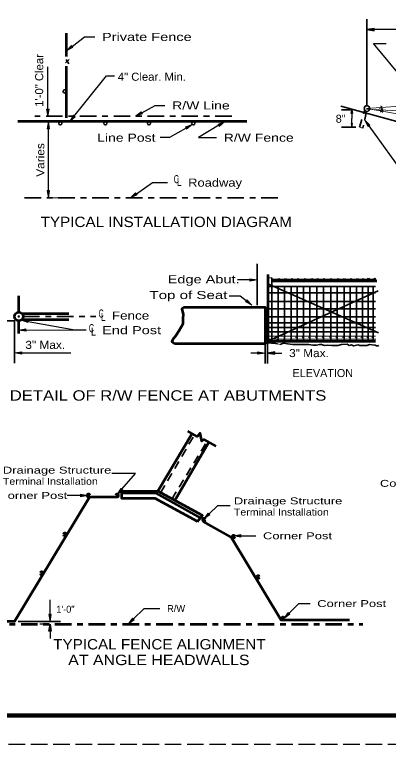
# Model space of a CAD drawing. Extents: x 35.7 to 71, y 36.4 to 58.4.
# Drawn here: x 49.74 to 56.24, y 36.43 to 49.11 of the extents above; entities that cross this region are included whole.
import ezdxf

# ---------------------------------------------------------------- set-up
doc = ezdxf.new("R2010")
doc.units = 0
doc.header["$LTSCALE"] = 0.048
for name, pattern in [('LONG_DASH_SHORT_DASH', [9.9, 6, -1.2, 1.5, -1.2]), ('LONG_DASHED', [7.5, 6, -1.5]), ('MEDIUM_DASHED', [4.5, 3, -1.5])]:
    doc.linetypes.add(name, pattern=pattern)
for name, color, linetype, lineweight in [('1', 7, 'Continuous', 35), ('2', 7, 'MEDIUM_DASHED', 35), ('3', 7, 'Continuous', 13), ('5', 7, 'Continuous', 25), ('6', 7, 'LONG_DASH_SHORT_DASH', 35)]:
    doc.layers.add(name, color=color, linetype=linetype, lineweight=lineweight)

msp = doc.modelspace()

# ---------------------------------------------------------------- hatches: boundary and pattern name
at = {"layer": '1'}
for points in [[(55.99508, 48.8245), (55.99508, 48.86608), (55.87008, 48.84533), (55.87008, 48.84533)], [(55.61742, 47.38883), (55.59658, 47.38883), (55.60692, 47.45133), (55.60692, 47.45133)], [(50.35233, 47.1235), (50.31067, 47.1235), (50.3315, 47.2485), (50.3315, 47.2485)], [(55.61742, 47.2125), (55.59658, 47.2125), (55.60692, 47.15), (55.60692, 47.15)], [(50.35233, 46.04917), (50.31067, 46.04917), (50.3315, 45.92417), (50.3315, 45.92417)], [(49.86892, 43.20883), (49.86892, 43.2505), (49.74392, 43.22967), (49.74392, 43.22967)], [(53.97383, 43.20608), (53.97383, 43.24775), (54.09883, 43.22692), (54.09883, 43.22692)], [(54.2675, 43.20608), (54.2675, 43.24775), (54.1425, 43.22692), (54.1425, 43.22692)], [(50.3825, 38.68792), (50.34083, 38.68792), (50.36167, 38.56292), (50.36167, 38.56292)], [(50.3825, 38.3945), (50.34083, 38.3945), (50.36167, 38.5195), (50.36167, 38.5195)]]:
    msp.add_hatch(color=256, dxfattribs=at).paths.add_polyline_path(points)
at = {"layer": '3'}
for points in [[(50.75758, 48.53517), (50.73192, 48.56808), (50.64625, 48.47467), (50.64625, 48.47467)], [(50.34333, 47.46492), (50.30167, 47.46492), (50.3225, 47.33992), (50.3225, 47.33992)], [(51.96683, 47.38233), (51.94658, 47.41875), (51.84742, 47.33992), (51.84742, 47.33992)], [(50.7985, 47.33267), (50.76608, 47.35883), (50.70375, 47.2485), (50.70375, 47.2485)], [(52.71475, 47.1545), (52.73558, 47.11842), (52.83342, 47.19892), (52.83342, 47.19892)], [(53.28167, 47.20117), (53.30333, 47.16558), (53.39917, 47.2485), (53.39917, 47.2485)], [(55.88658, 47.16433), (55.92042, 47.18858), (55.83067, 47.278), (55.83067, 47.278)], [(51.87267, 45.9775), (51.84908, 46.01192), (51.75767, 45.92417), (51.75767, 45.92417)], [(53.83442, 44.51933), (53.83442, 44.47767), (53.95942, 44.4985), (53.95942, 44.4985)], [(53.78183, 44.15183), (53.75658, 44.11858), (53.86875, 44.05958), (53.86875, 44.05958)], [(49.97417, 43.75675), (49.9815, 43.79775), (49.85483, 43.79925), (49.85483, 43.79925)], [(49.94242, 43.60567), (49.94225, 43.6475), (49.81725, 43.62567), (49.81725, 43.62567)], [(51.62383, 40.84783), (51.59233, 40.87517), (51.526, 40.76725), (51.526, 40.76725)], [(50.88975, 40.77342), (50.88975, 40.73175), (51.01475, 40.75258), (51.01475, 40.75258)], [(53.1395, 40.41792), (53.11067, 40.448), (53.03492, 40.34642), (53.03492, 40.34642)], [(53.67558, 40.03158), (53.67558, 40.07325), (53.55058, 40.05242), (53.55058, 40.05242)], [(54.52767, 38.68867), (54.49817, 38.71808), (54.42467, 38.61483), (54.42467, 38.61483)], [(51.82242, 38.591), (51.79358, 38.62108), (51.71775, 38.5195), (51.71775, 38.5195)]]:
    msp.add_hatch(color=256, dxfattribs=at).paths.add_polyline_path(points)

# ---------------------------------------------------------------- linework, layer by layer
at = {"layer": '1'}
for p, q in [((55.87017, 47.53767), (55.87017, 49.02533)), ((50.69025, 48.32408), (50.6275, 48.26767)), ((50.68583, 48.2535), (50.64092, 48.32408)), ((59.72675, 46.33942), (55.41683, 47.51442)), ((55.58567, 47.45133), (55.427, 47.45133)), ((55.67708, 47.15), (55.427, 47.15)), ((53.95942, 44.05958), (53.95942, 44.77533)), ((54.21825, 44.53225), (54.21825, 43.45325)), ((54.14967, 44.43058), (56.07092, 43.57833)), ((54.14967, 44.38317), (56.02183, 44.38317)), ((54.32442, 44.38317), (54.32442, 43.45325)), ((54.43667, 44.38317), (54.43667, 43.45325)), ((54.55525, 44.38317), (54.55525, 43.45325)), ((54.65517, 44.38317), (54.65517, 43.45325)), ((54.76742, 44.38317), (54.76742, 43.45325)), ((54.87975, 44.38317), (54.87975, 43.45325)), ((54.99833, 44.38317), (54.99833, 43.45325)), ((55.11692, 44.38317), (55.11692, 43.45325)), ((55.24175, 44.38317), (55.24175, 43.45325)), ((55.35408, 44.38317), (55.35408, 43.45325)), ((55.47267, 44.38317), (55.47267, 43.45325)), ((55.57875, 44.38317), (55.57875, 43.45325)), ((55.69108, 44.38317), (55.69108, 43.45325)), ((55.79092, 44.38317), (55.79092, 43.45325)), ((55.89075, 44.38317), (55.89075, 43.45325)), ((55.97808, 44.38317), (55.97808, 43.45325)), ((54.14967, 43.43358), (56.064, 44.30992)), ((54.14967, 44.27183), (56.02183, 44.27183)), ((54.14967, 44.12117), (56.02183, 44.12117)), ((54.14967, 43.99675), (56.02183, 43.99675)), ((49.75475, 43.78892), (49.2765, 43.78892)), ((49.744, 43.79975), (49.744, 43.04967)), ((54.14967, 43.85925), (56.02183, 43.85925)), ((54.14967, 43.7545), (56.02183, 43.7545)), ((54.14967, 43.66933), (56.02183, 43.66933)), ((54.14967, 43.59733), (56.02183, 43.59733)), ((54.09883, 43.375), (54.09883, 43.04692)), ((54.1425, 43.41425), (54.1425, 43.04692)), ((49.80783, 38.56292), (50.54167, 38.56292))]:
    msp.add_line(p, q, dxfattribs=at)
at = {"layer": '1', "lineweight": 25}
for p, q in [((59.6985, 48.84533), (55.99517, 48.84533)), ((55.607, 47.38883), (55.607, 47.30067)), ((55.607, 47.2125), (55.607, 47.30067)), ((50.3315, 46.04917), (50.3315, 47.1235)), ((49.869, 43.22967), (50.72483, 43.22967)), ((53.97383, 43.22692), (53.84883, 43.22692)), ((54.2675, 43.22692), (54.3925, 43.22692)), ((50.36167, 38.81292), (50.36167, 38.93792)), ((50.36167, 38.68792), (50.36167, 38.81292)), ((50.35008, 38.5195), (50.18167, 38.5195)), ((50.36167, 38.3945), (50.36167, 38.2695))]:
    msp.add_line(p, q, dxfattribs=at)
at = {"layer": '1', "lineweight": 53}
for p, q in [((50.64625, 48.38058), (50.64625, 48.783)), ((50.64625, 47.3125), (50.64625, 48.21117)), ((53.78067, 47.2485), (49.80167, 47.2485)), ((56.04317, 44.478), (54.21825, 44.478)), ((49.86783, 43.91525), (50.68533, 43.91525)), ((49.86783, 43.80917), (50.68533, 43.80917)), ((52.53117, 40.66433), (53.12175, 41.68025))]:
    msp.add_line(p, q, dxfattribs=at)
at = {"layer": '1', "lineweight": 13}
for p, q in [((59.92042, 47.74558), (55.86375, 47.47792)), ((59.92042, 46.77058), (55.86375, 47.47792)), ((59.92042, 47.2585), (55.86375, 47.466)), ((56.13617, 47.5125), (56.08975, 47.47533)), ((56.1495, 47.47533), (56.103, 47.43817)), ((56.15167, 47.44742), (56.10525, 47.41033)), ((56.12517, 47.473), (56.10967, 47.52175)), ((56.13842, 47.43583), (56.12292, 47.48458)), ((56.14067, 47.408), (56.12517, 47.45675)), ((50.385, 47.2485), (50.5115, 47.2485)), ((50.394, 45.92417), (50.5115, 45.92417)), ((54.14967, 44.53225), (54.21825, 44.53225)), ((54.21825, 44.51075), (56.02233, 44.51075)), ((54.35417, 44.52292), (54.3185, 44.49567)), ((54.32233, 44.52292), (54.358, 44.49567)), ((54.47183, 44.52292), (54.43617, 44.49567)), ((54.43992, 44.52292), (54.47558, 44.49567)), ((54.58417, 44.52292), (54.5485, 44.49567)), ((54.55233, 44.52292), (54.588, 44.49567)), ((54.69133, 44.52292), (54.65567, 44.49567)), ((54.65942, 44.52292), (54.69508, 44.49567)), ((54.8115, 44.52292), (54.77583, 44.49567)), ((54.77967, 44.52292), (54.81533, 44.49567)), ((54.92783, 44.52292), (54.89217, 44.49567)), ((54.89592, 44.52292), (54.93158, 44.49567)), ((55.03108, 44.52292), (54.99542, 44.49567)), ((54.99917, 44.52292), (55.03483, 44.49567)), ((55.14083, 44.52292), (55.10517, 44.49567)), ((55.10892, 44.52292), (55.14458, 44.49567)), ((55.26367, 44.52292), (55.228, 44.49567)), ((55.23175, 44.52292), (55.26742, 44.49567)), ((55.38517, 44.52292), (55.3495, 44.49567)), ((55.35325, 44.52292), (55.38892, 44.49567)), ((55.4975, 44.52292), (55.46183, 44.49567)), ((55.46567, 44.52292), (55.50133, 44.49567)), ((55.60992, 44.52292), (55.57425, 44.49567)), ((55.578, 44.52292), (55.61367, 44.49567)), ((55.72225, 44.52292), (55.68658, 44.49567)), ((55.69042, 44.52292), (55.72608, 44.49567)), ((55.82025, 44.52292), (55.78458, 44.49567)), ((55.78833, 44.52292), (55.824, 44.49567)), ((55.91383, 44.52625), (55.87817, 44.499)), ((55.882, 44.52625), (55.91767, 44.499)), ((56.01967, 44.52625), (55.984, 44.499)), ((55.98783, 44.52625), (56.0235, 44.499)), ((54.14967, 43.51875), (56.02183, 43.51875)), ((54.56133, 43.49942), (54.53742, 43.52183)), ((54.662, 43.52092), (54.63042, 43.49942)), ((54.66117, 43.49942), (54.63725, 43.52183)), ((54.77433, 43.52092), (54.74275, 43.49942)), ((54.7735, 43.49942), (54.74958, 43.52183)), ((54.88667, 43.52133), (54.85508, 43.49983)), ((54.88583, 43.49983), (54.86192, 43.52225)), ((55.00525, 43.52133), (54.97358, 43.49983)), ((55.00442, 43.49983), (54.9805, 43.52225)), ((55.12383, 43.52133), (55.09217, 43.49983)), ((55.12292, 43.49983), (55.099, 43.52225)), ((55.24858, 43.52133), (55.217, 43.49983)), ((55.24775, 43.49983), (55.22383, 43.52225)), ((55.36092, 43.52133), (55.32933, 43.49983)), ((55.36008, 43.49983), (55.33617, 43.52225)), ((55.4795, 43.52133), (55.44792, 43.49983)), ((55.47867, 43.49983), (55.45475, 43.52225)), ((55.58558, 43.52133), (55.554, 43.49983)), ((55.58475, 43.49983), (55.56083, 43.52225)), ((55.69792, 43.52133), (55.66633, 43.49983)), ((55.69708, 43.49983), (55.67317, 43.52225)), ((55.79783, 43.52133), (55.76617, 43.49983)), ((55.79692, 43.49983), (55.773, 43.52225)), ((55.89767, 43.52133), (55.866, 43.49983)), ((55.89675, 43.49983), (55.87283, 43.52225)), ((55.985, 43.52133), (55.95342, 43.49983)), ((55.98417, 43.49983), (55.96025, 43.52225)), ((54.14967, 43.46858), (56.02583, 43.46858)), ((54.338, 43.47775), (54.30642, 43.45625)), ((54.33717, 43.45625), (54.31325, 43.47867)), ((54.3145, 43.38483), (54.35967, 43.37758)), ((54.45075, 43.47775), (54.41917, 43.45625)), ((54.44992, 43.45625), (54.426, 43.47867)), ((54.56933, 43.47775), (54.53775, 43.45625)), ((49.8065, 43.22967), (49.869, 43.22967))]:
    msp.add_line(p, q, dxfattribs=at)
at = {"layer": '1', "linetype": 'LONG_DASHED', "lineweight": 25}
msp.add_line((70.87908, 36.42875), (35.67908, 36.42875), dxfattribs=at)
at = {"layer": '1', "lineweight": 158}
msp.add_lwpolyline([(70.79575, 57.92875), (70.79575, 36.92875), (38.29575, 36.92875)], dxfattribs=at)
at = {"layer": '1', "lineweight": 25}
for points in [[(55.99508, 48.8245), (55.99508, 48.86608), (55.87008, 48.84533), (55.87008, 48.84533)], [(55.61742, 47.38883), (55.59658, 47.38883), (55.60692, 47.45133), (55.60692, 47.45133)], [(55.61742, 47.2125), (55.59658, 47.2125), (55.60692, 47.15), (55.60692, 47.15)], [(53.97383, 43.20608), (53.97383, 43.24775), (54.09883, 43.22692), (54.09883, 43.22692)], [(54.2675, 43.20608), (54.2675, 43.24775), (54.1425, 43.22692), (54.1425, 43.22692)], [(50.3825, 38.68792), (50.34083, 38.68792), (50.36167, 38.56292), (50.36167, 38.56292)], [(50.3825, 38.3945), (50.34083, 38.3945), (50.36167, 38.5195), (50.36167, 38.5195)]]:
    msp.add_lwpolyline(points, close=True, dxfattribs=at)
at = {"layer": '1', "lineweight": 13}
for points in [[(50.35233, 47.1235), (50.31067, 47.1235), (50.3315, 47.2485), (50.3315, 47.2485)], [(50.35233, 46.04917), (50.31067, 46.04917), (50.3315, 45.92417), (50.3315, 45.92417)], [(49.86892, 43.20883), (49.86892, 43.2505), (49.74392, 43.22967), (49.74392, 43.22967)]]:
    msp.add_lwpolyline(points, close=True, dxfattribs=at)
at = {"layer": '1', "lineweight": 53}
for points in [[(54.14967, 44.59083), (54.14967, 43.43358), (56.02183, 43.43358)], [(53.2475, 41.61067), (53.04158, 41.72458), (53.00233, 41.69908), (52.96858, 41.83458), (52.91617, 41.77567), (52.759, 41.86992)], [(52.92667, 40.29833), (52.18817, 40.69917), (51.60875, 40.69917), (51.60875, 40.82608), (52.23275, 40.82608), (52.82933, 41.82775)], [(52.92667, 40.29833), (53.00942, 40.40517), (52.23275, 40.82608)], [(51.52475, 40.72258), (51.04883, 40.72258), (49.74533, 38.56292), (48.65908, 38.56292)], [(52.97808, 40.36475), (52.20725, 40.79267), (51.60875, 40.79267)], [(55.56983, 38.58467), (54.38008, 38.58467), (53.51108, 40.028), (53.02483, 40.29933)]]:
    msp.add_lwpolyline(points, dxfattribs=at)
msp.add_lwpolyline([(52.52708, 43.39433), (54.106, 43.39433), (54.106, 44.01642), (52.68933, 44.01642), (52.65192, 43.99675), (52.65817, 43.964), (52.67683, 43.90508), (52.67067, 43.8265), (52.67067, 43.72825), (52.60825, 43.617), (52.53958, 43.51875), (52.50217, 43.47292), (52.47717, 43.42708)], close=True, dxfattribs=at)
at = {"layer": '1'}
for points in [[(54.106, 43.39433), (54.16175, 43.40667), (54.21383, 43.39942), (54.24508, 43.39942), (54.3145, 43.38483)], [(54.35967, 43.37758), (54.42208, 43.39942), (54.4915, 43.38483), (54.58175, 43.37758), (54.65817, 43.37392), (54.75183, 43.37392), (54.8595, 43.37392), (54.93242, 43.363), (54.98792, 43.363), (55.05042, 43.37758), (55.08167, 43.37758), (55.13367, 43.35567), (55.18925, 43.363), (55.25867, 43.35933), (55.32458, 43.35567), (55.36625, 43.35933), (55.42875, 43.37392), (55.52942, 43.38117), (55.56417, 43.35933), (55.60233, 43.37025), (55.637, 43.35208), (55.72033, 43.37025), (55.74808, 43.35567), (55.86958, 43.35567), (55.91475, 43.37392), (56.01542, 43.36667), (56.03617, 43.35208), (56.0605, 43.35208), (56.07783, 43.35933)]]:
    msp.add_lwpolyline(points, dxfattribs=at)
for centre, radius in [((50.614, 47.77358), 0.02691), ((55.87025, 47.47517), 0.04892), ((50.53783, 47.21842), 0.02691), ((51.32267, 47.21842), 0.02691), ((52.08058, 47.21842), 0.02691), ((52.852, 47.21842), 0.02691), ((49.81725, 43.86225), 0.01127)]:
    msp.add_circle(centre, radius, dxfattribs=at)
at = {"layer": '1', "lineweight": 53}
msp.add_circle((49.81725, 43.86225), 0.07328, dxfattribs=at)
at = {"layer": '1', "lineweight": 80}
for centre, radius, start, end in [((51.02942, 40.75258), 0.01467, 0, 180), ((51.02942, 40.75258), 0.01467, 180, 0), ((51.52608, 40.75258), 0.01471, 0, 180), ((51.52608, 40.75258), 0.01471, 180, 0), ((53.03492, 40.33167), 0.01467, 0, 180), ((53.03492, 40.33167), 0.01467, 180, 0), ((50.61558, 40.07783), 0.01467, 0, 180), ((50.61558, 40.07783), 0.01467, 180, 0), ((53.55067, 40.03775), 0.01471, 0, 180), ((53.55067, 40.03775), 0.01471, 180, 0), ((50.2145, 39.40317), 0.01467, 0, 180), ((50.2145, 39.40317), 0.01467, 180, 0), ((53.97717, 39.33633), 0.01467, 0, 180), ((53.97717, 39.33633), 0.01467, 180, 0), ((54.41, 38.61483), 0.01467, 0, 180), ((54.41, 38.61483), 0.01467, 180, 0)]:
    msp.add_arc(centre, radius, start, end, dxfattribs=at)
at = {"layer": '2'}
for p, q in [((55.73967, 47.15), (55.83208, 47.4445)), ((55.86567, 47.42642), (55.79725, 47.13608)), ((52.28117, 40.79983), (52.87, 41.80333)), ((52.48058, 40.69175), (53.09333, 41.69592))]:
    msp.add_line(p, q, dxfattribs=at)
at = {"layer": '2', "lineweight": 13}
msp.add_line((55.79725, 47.13608), (55.73967, 47.15), dxfattribs=at)
at = {"layer": '3', "lineweight": 25}
for p, q in [((50.3225, 47.46492), (50.3225, 48.20175)), ((55.9035, 47.17642), (56.58525, 46.226)), ((53.83442, 44.4985), (53.62142, 44.4985)), ((49.87975, 43.62617), (50.7925, 43.63167)), ((50.88975, 40.75258), (50.66092, 40.75258)), ((53.67558, 40.05242), (53.93917, 40.05242))]:
    msp.add_line(p, q, dxfattribs=at)
at = {"layer": '3', "lineweight": 53}
for p, q in [((49.81725, 43.9355), (49.81725, 44.22283)), ((49.81725, 43.56667), (49.81725, 43.78892))]:
    msp.add_line(p, q, dxfattribs=at)
at = {"layer": '3', "lineweight": 25}
for points in [[(50.74475, 48.55167), (50.95942, 48.71933), (51.13875, 48.71933)], [(57.06133, 47.31017), (55.98325, 48.6035), (56.20525, 48.6035)], [(50.70375, 47.2485), (51.34133, 48.04567), (51.48033, 48.04567)], [(51.95667, 47.4005), (52.18825, 47.52892), (52.35867, 47.52892)], [(53.2925, 47.18333), (52.94175, 46.969), (53.25567, 46.969)], [(52.72517, 47.1365), (52.43492, 46.969), (52.27792, 46.969)], [(51.86083, 45.99475), (52.14342, 46.188), (52.4035, 46.188)], [(53.76917, 44.13517), (53.66675, 44.21308), (53.473, 44.21308)], [(49.91633, 43.78825), (50.7925, 43.63167), (50.98975, 43.63167)], [(51.60817, 40.8615), (51.84508, 41.13333), (51.43767, 41.13333)], [(53.12508, 40.43292), (53.27725, 40.57892), (53.49367, 40.57892)], [(54.51292, 38.70342), (54.68392, 38.87508), (54.88125, 38.87508)], [(51.808, 38.60608), (51.99783, 38.78825), (52.27158, 38.78825)]]:
    msp.add_lwpolyline(points, dxfattribs=at)
at = {"layer": '3'}
for points in [[(50.75758, 48.53517), (50.73192, 48.56808), (50.64625, 48.47467), (50.64625, 48.47467)], [(50.34333, 47.46492), (50.30167, 47.46492), (50.3225, 47.33992), (50.3225, 47.33992)], [(51.96683, 47.38233), (51.94658, 47.41875), (51.84742, 47.33992), (51.84742, 47.33992)], [(50.7985, 47.33267), (50.76608, 47.35883), (50.70375, 47.2485), (50.70375, 47.2485)], [(52.71475, 47.1545), (52.73558, 47.11842), (52.83342, 47.19892), (52.83342, 47.19892)], [(53.28167, 47.20117), (53.30333, 47.16558), (53.39917, 47.2485), (53.39917, 47.2485)], [(55.88658, 47.16433), (55.92042, 47.18858), (55.83067, 47.278), (55.83067, 47.278)], [(51.87267, 45.9775), (51.84908, 46.01192), (51.75767, 45.92417), (51.75767, 45.92417)], [(53.83442, 44.51933), (53.83442, 44.47767), (53.95942, 44.4985), (53.95942, 44.4985)], [(53.78183, 44.15183), (53.75658, 44.11858), (53.86875, 44.05958), (53.86875, 44.05958)], [(49.97417, 43.75675), (49.9815, 43.79775), (49.85483, 43.79925), (49.85483, 43.79925)], [(49.94242, 43.60567), (49.94225, 43.6475), (49.81725, 43.62567), (49.81725, 43.62567)], [(51.62383, 40.84783), (51.59233, 40.87517), (51.526, 40.76725), (51.526, 40.76725)], [(50.88975, 40.77342), (50.88975, 40.73175), (51.01475, 40.75258), (51.01475, 40.75258)], [(53.1395, 40.41792), (53.11067, 40.448), (53.03492, 40.34642), (53.03492, 40.34642)], [(53.67558, 40.03158), (53.67558, 40.07325), (53.55058, 40.05242), (53.55058, 40.05242)], [(54.52767, 38.68867), (54.49817, 38.71808), (54.42467, 38.61483), (54.42467, 38.61483)], [(51.82242, 38.591), (51.79358, 38.62108), (51.71775, 38.5195), (51.71775, 38.5195)]]:
    msp.add_lwpolyline(points, close=True, dxfattribs=at)
at = {"layer": '5'}
for p, q in [((55.87017, 48.84533), (55.87025, 48.84533)), ((55.607, 47.45133), (55.60708, 47.45133)), ((55.64817, 47.45133), (55.64825, 47.45133)), ((55.87017, 47.47517), (55.87025, 47.47517)), ((55.73958, 47.15), (55.73967, 47.15)), ((54.09883, 43.4375), (54.09892, 43.4375)), ((54.1425, 43.47675), (54.14258, 43.47675)), ((54.1425, 43.22692), (54.14258, 43.22692)), ((49.74533, 38.56292), (49.74542, 38.56292)), ((50.36167, 38.56292), (50.36175, 38.56292)), ((50.41258, 38.5195), (50.41267, 38.5195))]:
    msp.add_line(p, q, dxfattribs=at)
at = {"layer": '5', "lineweight": 13}
for p, q in [((50.3225, 47.2485), (50.32258, 47.2485)), ((50.3315, 47.2485), (50.33158, 47.2485)), ((50.3315, 45.92417), (50.33158, 45.92417)), ((49.744, 43.86225), (49.74408, 43.86225)), ((49.81725, 43.78892), (49.81733, 43.78892)), ((49.744, 43.22967), (49.74408, 43.22967))]:
    msp.add_line(p, q, dxfattribs=at)
at = {"layer": '6'}
for p, q in [((53.5195, 47.33992), (50.09767, 47.33992)), ((54.3205, 45.92417), (49.8365, 45.92417)), ((49.89058, 43.86225), (51.15883, 43.86225))]:
    msp.add_line(p, q, dxfattribs=at)
at = {"layer": '6', "lineweight": 53}
msp.add_line((48.67975, 38.5195), (55.79742, 38.5195), dxfattribs=at)

# ---------------------------------------------------------------- texts
at = {"layer": '1', "width": 1.1}
msp.add_text('Varies', height=0.14, rotation=90, dxfattribs=at).set_placement((50.2615, 46.28967))
for p in [(49.9315, 43.29967), (54.5175, 43.15692)]:
    msp.add_text('3" Max.', height=0.14, dxfattribs=at).set_placement(p)
at = {"layer": '3'}
for s, height, width, p in [('Private Fence', 0.14, 1.35, (51.26375, 48.64925)), ('4" Clear. Min.', 0.14, 1.05, (51.53858, 47.95758)), ('R/W Line', 0.14, 1.3, (52.48367, 47.45892)), ('Line Post', 0.14, 1.3, (51.17958, 46.899)), ('R/W Fence', 0.14, 1.3, (53.38067, 46.899)), ('C', 0.14, 0.65, (52.51117, 46.17858)), ('L', 0.14, 0.8, (52.565, 46.13067)), ('Roadway', 0.14, 1.2, (52.76175, 46.118)), ('TYPICAL INSTALLATION DIAGRAM', 0.18, 1.1, (50.19692, 45.416)), ('Edge Abut.', 0.14, 1.35, (52.40583, 44.4385)), ('Top of Seat', 0.14, 1.4, (52.08942, 44.16517)), ('C', 0.14, 0.65, (51.204, 43.84442)), ('L', 0.14, 0.8, (51.24342, 43.78333)), ('Fence', 0.14, 1.25, (51.43508, 43.809)), ('C', 0.14, 0.65, (51.03483, 43.59025)), ('L', 0.14, 0.8, (51.07433, 43.52917)), ('End Post', 0.14, 1.35, (51.266, 43.55483)), ('DETAIL OF R/W FENCE AT ABUTMENTS', 0.18, 1.2, (49.66042, 42.40058)), ('Drainage Structure', 0.12, 1.4, (49.54042, 41.13333)), ('Terminal Installation', 0.12, 1.15, (49.54042, 40.93908)), ('Corner Post', 0.12, 1.4, (56.09625, 40.90367)), ('Corner Post', 0.12, 1.4, (49.46167, 40.69258)), ('Drainage Structure', 0.12, 1.4, (53.55675, 40.59892)), ('Terminal Installation', 0.12, 1.15, (53.55675, 40.40467)), ('Corner Post', 0.12, 1.4, (54.06417, 39.99242)), ('Corner Post', 0.12, 1.4, (55.00625, 38.81508)), ('TYPICAL FENCE ALIGNMENT', 0.18, 1.1, (50.41517, 38.07842)), ('AT ANGLE HEADWALLS', 0.18, 1.15, (50.676, 37.80617))]:
    msp.add_text(s, height=height, dxfattribs=dict(at, width=width)).set_placement(p)
at = {"layer": '3', "width": 1.05}
msp.add_text('1\'-0" Clear', height=0.14, rotation=90, dxfattribs=at).set_placement((50.24167, 47.50542))
at = {"layer": '3'}
for s, height, p in [('8"', 0.14, (55.32825, 47.22842)), ('ELEVATION', 0.14, (54.57808, 42.80992)), ('1\'-0"', 0.12, (50.46808, 38.71692)), ('R/W', 0.12, (52.39658, 38.72825))]:
    msp.add_text(s, height=height, dxfattribs=at).set_placement(p)

doc.saveas('drawing.dxf')
